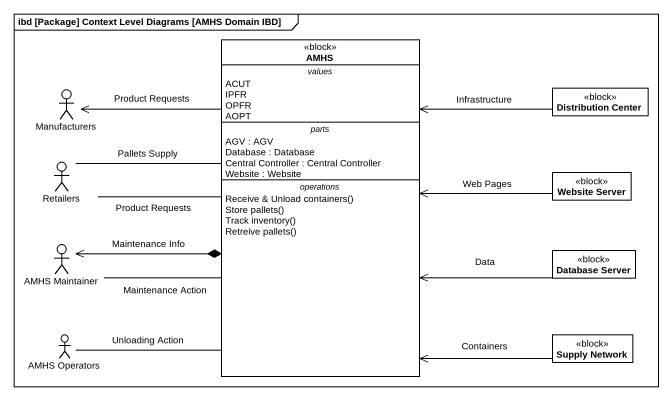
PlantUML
@startuml
mainframe ibd [Package] Context Level Diagrams [AMHS Domain IBD]
allowmixing
hide circle
hide empty members
class AMHS <<block>> {
  -- values --
  ACUT
  IPFR
  OPFR
  AOPT
  -- parts --
  AGV : AGV
  Database : Database
  Central Controller : Central Controller
  Website : Website
  -- operations --
  Receive & Unload containers()
  Store pallets()
  Track inventory()
  Retreive pallets()
}
actor Manufacturers
class "Distribution Center" as Distribution_Center <<block>>
actor Retailers
class "Website Server" as Website_Server <<block>>
actor "AMHS Maintainer" as AMHS_Maintainer
class "Database Server" as Database_Server <<block>>
actor "AMHS Operators" as AMHS_Operators
class "Supply Network" as Supply_Network <<block>>
AMHS -left-> Manufacturers : Product Requests
AMHS *-left-> AMHS_Maintainer : Maintenance Info
Distribution_Center -left-> "Infrastructure" AMHS
Retailers -right- AMHS : Product Requests
Retailers -right- AMHS : Pallets Supply
Website_Server -left-> "Web Pages" AMHS
AMHS_Maintainer -right- AMHS : Maintenance Action
Database_Server -left-> "Data" AMHS
AMHS_Operators -right- AMHS : Unloading Action
Supply_Network -left-> "Containers" AMHS
@enduml
